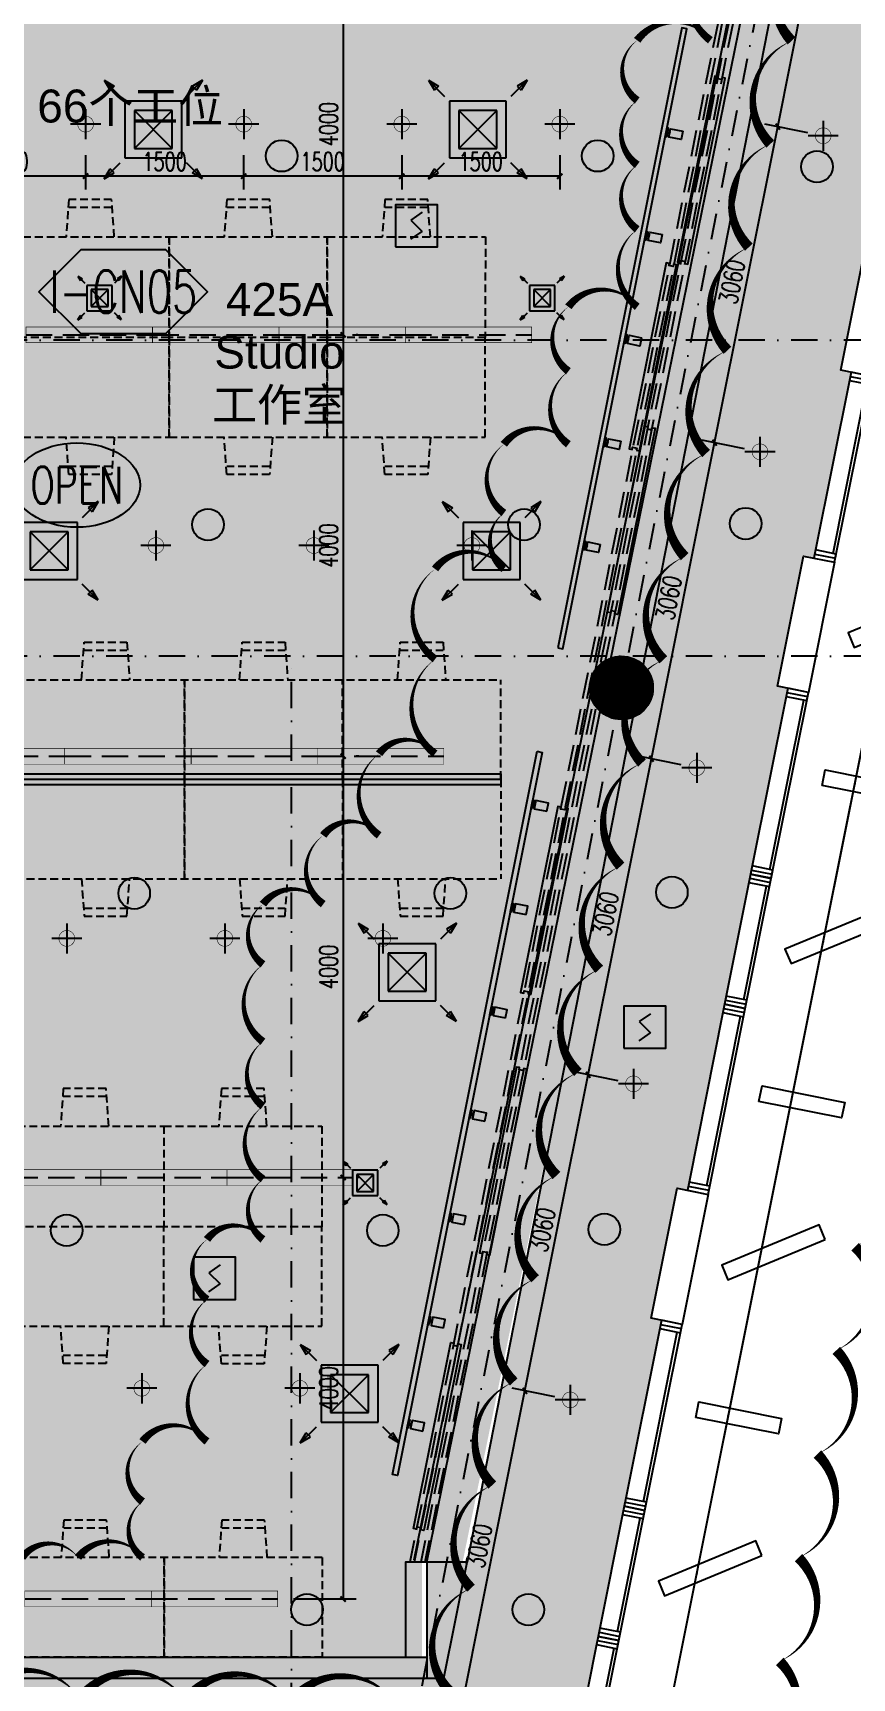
# Model space of a CAD drawing. Extents: x -354516 to 794396, y -401250 to -150594.
# Drawn here: x 20047 to 27822, y -364150 to -348533 of the extents above; entities that cross this region are included whole.
import ezdxf
from ezdxf.enums import TextEntityAlignment as Align

# ---------------------------------------------------------------- set-up
doc = ezdxf.new("R2010")
doc.units = 0
doc.header["$LTSCALE"] = 1000
doc.header["$MEASUREMENT"] = 0
for name, pattern in [('$0$HIDDEN', [0.375, 0.25, -0.125, 0, 0]), ('510I-01-Studio-plan-01$0$DASH', [0.35, 0.25, -0.1]), ('510I-02-CentralForum-00$0$CENTER', [2, 1.25, -0.25, 0.25, -0.25]), ('DASH', [0.35, 0.25, -0.1]), ('DASHDOT2', [0.5, 0.25, -0.125, 0, -0.125]), ('DOTE', [2.42, 2, -0.2, 0.02, -0.2])]:
    doc.linetypes.add(name, pattern=pattern)
for name, color, linetype in [('0-吊顶边界', 36, 'Continuous'), ('0-房间名称', 2, 'Continuous'), ('0-灯具', 20, 'Continuous'), ('0-灯具1', 40, 'Continuous'), ('0-灯具修改0109', 140, 'Continuous'), ('A-轴线1', 1, 'DOTE'), ('an-furniture', 176, 'Continuous'), ('an-wall', 4, 'Continuous'), ('an-wndw', 2, 'Continuous'), ('an-wndw-mull-h', 2, 'Continuous'), ('BPM', 4, 'Continuous'), ('COLUMN', 2, 'Continuous'), ('LINE', 11, 'Continuous'), ('M-DUCT-S-DIFF', 6, 'DASH'), ('P-完成面', 4, 'Continuous'), ('PUB_DIM', 3, 'Continuous'), ('PUB_HATCH', 8, 'Continuous'), ('S-PLT', 30, 'Continuous'), ('SEE', 5, 'Continuous'), ('SN', 3, 'Continuous'), ('WALL', 2, 'Continuous'), ('WALL-MOVE', 6, 'Continuous'), ('WINDOW', 4, 'Continuous'), ('Z-110', 110, 'Continuous'), ('Z-材料', 3, 'Continuous'), ('墙体', 7, 'Continuous'), ('家具1', 61, 'Continuous'), ('门图', 134, 'Continuous')]:
    doc.layers.add(name, color=color, linetype=linetype)
doc.layers.add('0-地面材质_material hatch', color=251, linetype='Continuous', transparency=0.3)
doc.layers.add('修改', color=1, linetype='Continuous', plot=False)
doc.styles.add('510p-04$0$Arial_2', font='arial.ttf', dxfattribs={"height": 6.392964})
doc.styles.add('510p-05$0$Arial_2', font='arial.ttf', dxfattribs={"height": 6.392964})
doc.styles.add('DIM_FONT', font='SIMPLEX', dxfattribs={"width": 0.7, "bigfont": 'GBCBIG'})
doc.styles.add('HZ', font='tjromans.shx', dxfattribs={"width": 0.7, "bigfont": 'tjhztxt.shx'})
doc.dimstyles.new('_TCH_ARCH&&50', dxfattribs={"dimscale": 0.5, "dimtxt": 350, "dimasz": 100, "dimexe": 250, "dimexo": 300, "dimgap": 100, "dimtad": 1, "dimdec": 0, "dimzin": 0, "dimdsep": 46, "dimtxsty": 'DIM_FONT', "dimblk": 'ARCHTICK', "dimcen": 0.09, "dimclrd": 3, "dimclre": 3, "dimclrt": 7, "dimazin": 2, "dimtfac": 1, "dimtdec": 0, "dimtix": 1, "dimtmove": 2, "dimatfit": 3, "dimfxl": 0, "dimtolj": 1, "dimtzin": 0, "dimarcsym": 0})

# ---------------------------------------------------------------- blocks, each defined once
blk = doc.blocks.new('A$C4BD07983')
at = {"layer": 'an-wndw-mull-h'}
blk.add_line((0, 0), (0, 200), dxfattribs=at)
blk.add_lwpolyline([(40, 200), (-40, 200), (-40, 0), (40, 0)], close=True, dxfattribs=at)
blk = doc.blocks.new('UBB side window')
at = {"layer": 'SEE'}
blk.add_lwpolyline([(498339312, 3089844226), (498338991, 3089842617)], dxfattribs=at)
at = {"layer": 'WINDOW'}
for points in [[(498339158, 3089842584), (498339479, 3089844192)], [(498339171, 3089842500), (498339524, 3089844265)]]:
    blk.add_lwpolyline(points, dxfattribs=at)
at = {"rotation": 258.6900676666284}
for p in [(498339320, 3089844265), (498338983, 3089842578)]:
    blk.add_blockref('A$C4BD07983', p, dxfattribs=at)
blk = doc.blocks.new('UBB Side Wall Model')
at = {"layer": 'an-wall'}
for points in [[(498339594, 3089843082), (498339623, 3089843230), (498340408, 3089843073), (498340378, 3089842926), (498339594, 3089843082)], [(498340222, 3089841771), (498340165, 3089841910), (498339241, 3089841529), (498339298, 3089841390), (498340222, 3089841771)], [(498338994, 3089840082), (498339023, 3089840230), (498339808, 3089840073), (498339778, 3089839926), (498338994, 3089840082)], [(498339622, 3089838771), (498339565, 3089838910), (498338641, 3089838529), (498338698, 3089838390), (498339622, 3089838771)]]:
    blk.add_lwpolyline(points, dxfattribs=at)
for points in [[(498339111, 3089842200), (498338864, 3089840965), (498338570, 3089841024), (498338817, 3089842259)], [(498338511, 3089839200), (498338264, 3089837965), (498337970, 3089838024), (498338217, 3089839259)]]:
    blk.add_lwpolyline(points, close=True, dxfattribs=at)
blk.add_point((498339903, 3089843097), dxfattribs=at)
at = {"layer": 'an-wndw'}
for p in [(498339603, 3089841597), (498339303, 3089840097), (498339003, 3089838597)]:
    blk.add_point(p, dxfattribs=at)
for p in [(-60, -300), (-660, -3300)]:
    blk.add_blockref('UBB side window', p, dxfattribs=at)
blk = doc.blocks.new('ubb glaz 2')
at = {"layer": 'an-wall'}
for points in [[(498274741, 3089861082), (498274712, 3089861230), (498273927, 3089861073), (498273957, 3089860926), (498274741, 3089861082)], [(498274113, 3089859771), (498274170, 3089859910), (498275094, 3089859529), (498275037, 3089859390), (498274113, 3089859771)], [(498275341, 3089858082), (498275312, 3089858230), (498274527, 3089858073), (498274557, 3089857926), (498275341, 3089858082)], [(498274713, 3089856771), (498274770, 3089856910), (498275694, 3089856529), (498275637, 3089856390), (498274713, 3089856771)]]:
    blk.add_lwpolyline(points, dxfattribs=at)
blk.add_lwpolyline([(498275824, 3089857200), (498276071, 3089855965), (498276365, 3089856024), (498276118, 3089857259)], close=True, dxfattribs=at)
blk.add_point((498274432, 3089861097), dxfattribs=at)
at = {"layer": 'an-wndw'}
for points in [[(498275420, 3089860239), (498275667, 3089859004)], [(498275471, 3089858965), (498275224, 3089860200)], [(498275484, 3089859049), (498275269, 3089860127)]]:
    blk.add_lwpolyline(points, dxfattribs=at)
for p in [(498274732, 3089859597), (498275032, 3089858097), (498275332, 3089856597)]:
    blk.add_point(p, dxfattribs=at)
at = {"layer": 'an-wndw', "xscale": -1}
for p in [(996614395, 17700), (996614995, 14700)]:
    blk.add_blockref('UBB side window', p, dxfattribs=at)
at = {"layer": 'an-wndw-mull-h', "xscale": -1, "rotation": 101.3099323333716}
for p in [(498275428, 3089860200), (498275659, 3089859043)]:
    blk.add_blockref('A$C4BD07983', p, dxfattribs=at)
blk = doc.blocks.new('A$C168904E7')
at = {"layer": 'an-furniture', "linetype": '510I-01-Studio-plan-01$0$DASH'}
for p, q in [((-396, 0), (4244, -23200)), ((-355, 0), (4285, -23200)), ((-294, 0), (4346, -23200)), ((-253, 0), (4387, -23200))]:
    blk.add_line(p, q, dxfattribs=at)
at = {"layer": 'WALL-MOVE'}
for points in [[(1778, -10872), (1749, -10878), (1396, -9113), (1425, -9107), (1429, -9126), (1469, -9118), (1465, -9099), (1494, -9093), (1847, -10858), (1818, -10864), (1814, -10844), (1775, -10852), (1778, -10872)], [(2239, -12644), (2209, -12650), (1856, -10885), (1886, -10879), (1890, -10899), (1929, -10891), (1925, -10871), (1954, -10865), (2307, -12630), (2278, -12636), (2274, -12616), (2235, -12624), (2239, -12644)], [(2090, -12431), (2061, -12436), (2414, -14202), (2443, -14196), (2439, -14176), (2479, -14168), (2482, -14188), (2512, -14182), (2159, -12417), (2129, -12423), (2133, -12442), (2094, -12450), (2090, -12431)], [(3267, -17804), (3238, -17810), (2885, -16045), (2914, -16039), (2918, -16059), (2957, -16051), (2953, -16031), (2983, -16026), (3336, -17791), (3306, -17797), (3302, -17777), (3263, -17785), (3267, -17804)], [(3660, -20278), (3630, -20284), (3277, -18519), (3307, -18513), (3311, -18532), (3350, -18525), (3346, -18505), (3375, -18499), (3728, -20264), (3699, -20270), (3695, -20250), (3656, -20258), (3660, -20278)], [(3932, -21128), (3902, -21134), (4255, -22899), (4285, -22893), (4281, -22874), (4320, -22866), (4324, -22885), (4353, -22880), (4000, -21115), (3971, -21120), (3975, -21140), (3936, -21148), (3932, -21128)]]:
    blk.add_lwpolyline(points, dxfattribs=at)
blk = doc.blocks.new('510I-01-Studio-plan-01$0$dsyyuy')
for points in [[(-80, 152), (0, 152), (0, 140), (-80, 140)], [(-80, 0), (0, 0), (0, 120), (-80, 120)], [(-46, 120), (-34, 120), (-34, 140), (-46, 140)]]:
    blk.add_lwpolyline(points, close=True)
blk = doc.blocks.new('dfgsddrrrrrrr')
at = {"layer": '0-灯具'}
blk.add_lwpolyline([(-689, -1933), (-640, -1942), (733, 4922), (684, 4931)], close=True, dxfattribs=at)
at = {"layer": '0-灯具', "xscale": -1, "rotation": 78.6900102377385}
for p in [(776, 4362), (580, 3382), (384, 2401), (188, 1421), (-8, 440), (-204, -541), (-401, -1521)]:
    blk.add_blockref('510I-01-Studio-plan-01$0$dsyyuy', p, dxfattribs=at)
blk = doc.blocks.new('dfghdgeeeeeee')
at = {"layer": '0-灯具'}
blk.add_lwpolyline([(-120, -344), (-71, -354), (1106, 5529), (1057, 5539)], close=True, dxfattribs=at)
at = {"layer": '0-灯具', "xscale": -1, "rotation": 78.6900102377385}
for p in [(1051, 4480), (855, 3499), (659, 2519), (463, 1538), (267, 558)]:
    blk.add_blockref('510I-01-Studio-plan-01$0$dsyyuy', p, dxfattribs=at)
blk = doc.blocks.new('TJ-FK1')
at = {"color": 95}
for p, q in [((-1.299, 1.299), (-1.034, 1.14)), ((-1.299, 1.299), (-0.875, 0.875)), ((-1.299, 1.299), (-1.14, 1.034)), ((-1.14, 1.034), (-1.034, 1.14)), ((1.299, 1.299), (0.875, 0.875)), ((1.299, 1.299), (1.034, 1.14)), ((1.14, 1.034), (1.034, 1.14)), ((1.299, 1.299), (1.14, 1.034)), ((-1.299, -1.299), (-0.875, -0.875)), ((-1.299, -1.299), (-1.14, -1.034)), ((-1.299, -1.299), (-1.034, -1.14)), ((-1.14, -1.034), (-1.034, -1.14)), ((1.299, -1.299), (0.875, -0.875)), ((1.14, -1.034), (1.034, -1.14)), ((1.299, -1.299), (1.034, -1.14)), ((1.299, -1.299), (1.14, -1.034))]:
    blk.add_line(p, q, dxfattribs=at)
for p, q in [((-0.75, 0.75), (0.75, 0.75)), ((-0.75, -0.75), (-0.75, 0.75)), ((-0.5, -0.5), (-0.5, 0.5)), ((-0.5, 0.5), (0.5, 0.5)), ((0.5, 0.5), (0.5, -0.5)), ((0.75, 0.75), (0.75, -0.75)), ((0.75, -0.75), (-0.75, -0.75)), ((0.5, -0.5), (-0.5, -0.5))]:
    blk.add_line(p, q)
at = {"color": 251}
for p, q in [((-0.5, -0.5), (0.5, 0.5)), ((0.5, -0.5), (-0.5, 0.5))]:
    blk.add_line(p, q, dxfattribs=at)
blk.add_point((0, 0))
blk = doc.blocks.new('$TwtSys$00000128')
h = blk.add_hatch(color=8)
h.dxf.hatch_style = 1
edge = h.paths.add_edge_path()
edge.add_arc((0, 0), 1, 0, 360)
blk.add_circle((0, 0, 0), 1)
blk = doc.blocks.new('510p-04$0$material tag')
blk = doc.blocks.new('sdhdfhfdhfhfgffff')
at = {"layer": '0-灯具1'}
for points in [[(-143, 0), (143, 0)], [(0, 143), (0, -143)]]:
    blk.add_lwpolyline(points, dxfattribs=at)
at = {"layer": '0-灯具1', "const_width": 5}
for points in [[(0, 75, 1), (0, -75, 7.992133)], [(0, 75, -1), (0, -75, -7.992133)]]:
    blk.add_lwpolyline(points, format="xyb", dxfattribs=at)
blk = doc.blocks.new('YG')
at = {"layer": 'BPM', "color": 6, "ltscale": 2}
for p, q in [((53, 328), (-53, 253)), ((-53, 253), (53, 147)), ((-53, 72), (53, 147))]:
    blk.add_line(p, q, dxfattribs=at)
at = {"layer": 'BPM'}
blk.add_lwpolyline([(-200, 0), (200, 0), (200, 400), (-200, 400)], close=True, dxfattribs=at)
blk = doc.blocks.new('_YZH')
at = {"color": 255}
blk.add_circle((0, 0), 0.5, dxfattribs=at)
at = {"layer": 'PUB_HATCH', "color": 250, "const_width": 0.5}
blk.add_lwpolyline([(-0.25, 0, 1), (0.25, 0, 1)], format="xyb", close=True, dxfattribs=at)
blk = doc.blocks.new('GRID')
at = {"layer": '墙体', "color": 250, "linetype": 'DASHDOT2', "lineweight": -3}
for p, q in [((77197.5, 78432), (60479.2, -5159.7)), ((107436.4, 33586.5), (-19063.6, 33586.5)), ((107436.4, 30586.5), (-19063.6, 30586.5)), ((64436.4, -11413.5), (64436.4, 30586.5))]:
    blk.add_line(p, q, dxfattribs=at)
blk = doc.blocks.new('TL-01')
at = {"layer": 'Z-材料'}
blk.add_lwpolyline([(-8, 0), (-4, 4), (4, 4), (8, 0), (4, -4), (-4, -4)], close=True, dxfattribs=at)
at = {"layer": 'Z-材料', "color": 6, "style": 'HZ', "width": 0.7}
blk.add_attdef('A', text='', height=4.5, dxfattribs=at).set_placement((0, 0), align=Align.MIDDLE_CENTER)
blk = doc.blocks.new('TL-02')
at = {"layer": 'SN'}
blk.add_ellipse((0, 0), major_axis=(-6, 0), ratio=0.666667, dxfattribs=at)
at = {"layer": 'SN', "color": 6, "style": 'HZ', "width": 0.7}
blk.add_attdef('A', text='', height=4.5, dxfattribs=at).set_placement((0, 0), align=Align.MIDDLE_CENTER)
blk = doc.blocks.new('_ArchTick')
at = {"color": 0, "linetype": 'ByBlock', "const_width": 0.4}
blk.add_lwpolyline([(-0.5, -0.5), (0.5, 0.5)], dxfattribs=at)
blk = doc.blocks.new('*D425')
at = {"layer": 'Defpoints', "color": 0}
for p in [(24717, -361423), (25147, -361509), (24547, -364509)]:
    blk.add_point(p, dxfattribs=at)
at = {"layer": 'PUB_DIM', "color": 3, "lineweight": -2}
for p, q in [((24117, -364423), (24717, -361423)), ((25000, -361480), (24595, -361399)), ((24400, -364480), (23995, -364399))]:
    blk.add_line(p, q, dxfattribs=at)
at = {"layer": 'PUB_DIM', "color": 3, "lineweight": -2, "xscale": 50, "yscale": 50, "zscale": 50}
for p, rotation in [((24717, -361423), 78.69023984409351), ((24117, -364423), 258.6902398440935)]:
    blk.add_blockref('_ArchTick', p, dxfattribs=dict(at, rotation=rotation))
at = {"layer": 'PUB_DIM', "color": 7, "insert": (24282, -362896), "char_height": 175, "attachment_point": 5, "rotation": 78.6902, "style": 'DIM_FONT'}
blk.add_mtext('\\A1;3060', dxfattribs=at)
blk = doc.blocks.new('*D429')
at = {"layer": 'Defpoints', "color": 0}
for p in [(25317, -358423), (25747, -358509), (25147, -361509)]:
    blk.add_point(p, dxfattribs=at)
at = {"layer": 'PUB_DIM', "color": 3, "lineweight": -2}
for p, q in [((25600, -358480), (25195, -358399)), ((24717, -361423), (25317, -358423)), ((25000, -361480), (24595, -361399))]:
    blk.add_line(p, q, dxfattribs=at)
at = {"layer": 'PUB_DIM', "color": 3, "lineweight": -2, "xscale": 50, "yscale": 50, "zscale": 50}
for p, rotation in [((25317, -358423), 78.69023984409351), ((24717, -361423), 258.6902398440935)]:
    blk.add_blockref('_ArchTick', p, dxfattribs=dict(at, rotation=rotation))
at = {"layer": 'PUB_DIM', "color": 7, "insert": (24882, -359896), "char_height": 175, "attachment_point": 5, "rotation": 78.6902, "style": 'DIM_FONT'}
blk.add_mtext('\\A1;3060', dxfattribs=at)
blk = doc.blocks.new('*D430')
at = {"layer": 'Defpoints', "color": 0}
for p in [(25917, -355423), (26347, -355509), (25747, -358509)]:
    blk.add_point(p, dxfattribs=at)
at = {"layer": 'PUB_DIM', "color": 3, "lineweight": -2}
for p, q in [((25317, -358423), (25917, -355423)), ((26200, -355480), (25795, -355399)), ((25600, -358480), (25195, -358399))]:
    blk.add_line(p, q, dxfattribs=at)
at = {"layer": 'PUB_DIM', "color": 3, "lineweight": -2, "xscale": 50, "yscale": 50, "zscale": 50}
for p, rotation in [((25917, -355423), 78.69023984409351), ((25317, -358423), 258.6902398440935)]:
    blk.add_blockref('_ArchTick', p, dxfattribs=dict(at, rotation=rotation))
at = {"layer": 'PUB_DIM', "color": 7, "insert": (25482, -356896), "char_height": 175, "attachment_point": 5, "rotation": 78.6902, "style": 'DIM_FONT'}
blk.add_mtext('\\A1;3060', dxfattribs=at)
blk = doc.blocks.new('*D418')
at = {"layer": 'Defpoints', "color": 0}
for p in [(26517, -352423), (26947, -352509), (26347, -355509)]:
    blk.add_point(p, dxfattribs=at)
at = {"layer": 'PUB_DIM', "color": 3, "lineweight": -2}
for p, q in [((25917, -355423), (26517, -352423)), ((26800, -352480), (26395, -352399)), ((26200, -355480), (25795, -355399))]:
    blk.add_line(p, q, dxfattribs=at)
at = {"layer": 'PUB_DIM', "color": 3, "lineweight": -2, "xscale": 50, "yscale": 50, "zscale": 50}
for p, rotation in [((26517, -352423), 78.69023984409351), ((25917, -355423), 258.6902398440935)]:
    blk.add_blockref('_ArchTick', p, dxfattribs=dict(at, rotation=rotation))
at = {"layer": 'PUB_DIM', "color": 7, "insert": (26082, -353896), "char_height": 175, "attachment_point": 5, "rotation": 78.6902, "style": 'DIM_FONT'}
blk.add_mtext('\\A1;3060', dxfattribs=at)
blk = doc.blocks.new('*D419')
at = {"layer": 'Defpoints', "color": 0}
for p in [(27117, -349423), (27547, -349509), (26947, -352509)]:
    blk.add_point(p, dxfattribs=at)
at = {"layer": 'PUB_DIM', "color": 3, "lineweight": -2}
for p, q in [((26517, -352423), (27117, -349423)), ((27400, -349480), (26995, -349399)), ((26800, -352480), (26395, -352399))]:
    blk.add_line(p, q, dxfattribs=at)
at = {"layer": 'PUB_DIM', "color": 3, "lineweight": -2, "xscale": 50, "yscale": 50, "zscale": 50}
for p, rotation in [((27117, -349423), 78.69023984409351), ((26517, -352423), 258.6902398440935)]:
    blk.add_blockref('_ArchTick', p, dxfattribs=dict(at, rotation=rotation))
at = {"layer": 'PUB_DIM', "color": 7, "insert": (26682, -350896), "char_height": 175, "attachment_point": 5, "rotation": 78.6902, "style": 'DIM_FONT'}
blk.add_mtext('\\A1;3060', dxfattribs=at)
blk = doc.blocks.new('*D420')
at = {"layer": 'Defpoints', "color": 0}
for p in [(27717, -346423), (28147, -346509), (27547, -349509)]:
    blk.add_point(p, dxfattribs=at)
at = {"layer": 'PUB_DIM', "color": 3, "lineweight": -2}
for p, q in [((27117, -349423), (27717, -346423)), ((28000, -346479), (27595, -346398)), ((27400, -349480), (26995, -349399))]:
    blk.add_line(p, q, dxfattribs=at)
at = {"layer": 'PUB_DIM', "color": 3, "lineweight": -2, "xscale": 50, "yscale": 50, "zscale": 50}
for p, rotation in [((27717, -346423), 78.69023984409351), ((27117, -349423), 258.6902398440935)]:
    blk.add_blockref('_ArchTick', p, dxfattribs=dict(at, rotation=rotation))
at = {"layer": 'PUB_DIM', "color": 7, "insert": (27282, -347896), "char_height": 175, "attachment_point": 5, "rotation": 78.6902, "style": 'DIM_FONT'}
blk.add_mtext('\\A1;3060', dxfattribs=at)
blk = doc.blocks.new('A$C21183209')
at = {"layer": '0-灯具1', "color": 3, "linetype": 'DASH'}
blk.add_line((0, 75), (1200, 75), dxfattribs=at)
at = {"layer": '0-灯具1', "const_width": 5}
blk.add_lwpolyline([(0, 0), (1200, 0), (1200, 150), (0, 150)], close=True, dxfattribs=at)
blk = doc.blocks.new('*D438')
at = {"layer": 'Defpoints', "color": 0}
for p in [(22991, -347399), (22981, -351399), (22991, -351399)]:
    blk.add_point(p, dxfattribs=at)
at = {"layer": 'PUB_DIM', "color": 3, "lineweight": -2}
for p, q in [((22841, -347399), (22866, -347399)), ((22991, -347399), (22991, -351399)), ((23131, -351399), (23116, -351399))]:
    blk.add_line(p, q, dxfattribs=at)
at = {"layer": 'PUB_DIM', "color": 3, "lineweight": -2, "xscale": 50, "yscale": 50, "zscale": 50}
for p, rotation in [((22991, -347399), 90), ((22991, -351399), 270)]:
    blk.add_blockref('_ArchTick', p, dxfattribs=dict(at, rotation=rotation))
at = {"layer": 'PUB_DIM', "color": 7, "insert": (22853, -349399), "char_height": 175, "attachment_point": 5, "rotation": 90, "style": 'DIM_FONT'}
blk.add_mtext('\\A1;4000', dxfattribs=at)
blk = doc.blocks.new('*D439')
at = {"layer": 'Defpoints', "color": 0}
for p in [(22981, -351399), (22991, -355399), (22991, -355399)]:
    blk.add_point(p, dxfattribs=at)
at = {"layer": 'PUB_DIM', "color": 3, "lineweight": -2}
for p, q in [((22991, -351399), (22991, -355399)), ((23131, -351399), (23116, -351399)), ((23141, -355399), (23116, -355399))]:
    blk.add_line(p, q, dxfattribs=at)
at = {"layer": 'PUB_DIM', "color": 3, "lineweight": -2, "xscale": 50, "yscale": 50, "zscale": 50}
for p, rotation in [((22991, -351399), 90), ((22991, -355399), 270)]:
    blk.add_blockref('_ArchTick', p, dxfattribs=dict(at, rotation=rotation))
at = {"layer": 'PUB_DIM', "color": 7, "insert": (22853, -353399), "char_height": 175, "attachment_point": 5, "rotation": 90, "style": 'DIM_FONT'}
blk.add_mtext('\\A1;4000', dxfattribs=at)
blk = doc.blocks.new('*D440')
at = {"layer": 'Defpoints', "color": 0}
for p in [(22991, -355399), (22991, -359399), (22991, -359399)]:
    blk.add_point(p, dxfattribs=at)
at = {"layer": 'PUB_DIM', "color": 3, "lineweight": -2}
for p, q in [((22991, -355399), (22991, -359399)), ((23141, -355399), (23116, -355399)), ((23141, -359399), (23116, -359399))]:
    blk.add_line(p, q, dxfattribs=at)
at = {"layer": 'PUB_DIM', "color": 3, "lineweight": -2, "xscale": 50, "yscale": 50, "zscale": 50}
for p, rotation in [((22991, -355399), 90), ((22991, -359399), 270)]:
    blk.add_blockref('_ArchTick', p, dxfattribs=dict(at, rotation=rotation))
at = {"layer": 'PUB_DIM', "color": 7, "insert": (22853, -357399), "char_height": 175, "attachment_point": 5, "rotation": 90, "style": 'DIM_FONT'}
blk.add_mtext('\\A1;4000', dxfattribs=at)
blk = doc.blocks.new('*D441')
at = {"layer": 'Defpoints', "color": 0}
for p in [(22991, -359399), (22371, -363399), (22991, -363399)]:
    blk.add_point(p, dxfattribs=at)
at = {"layer": 'PUB_DIM', "color": 3, "lineweight": -2}
for p, q in [((22991, -359399), (22991, -363399)), ((23141, -359399), (23116, -359399)), ((22521, -363399), (23116, -363399))]:
    blk.add_line(p, q, dxfattribs=at)
at = {"layer": 'PUB_DIM', "color": 3, "lineweight": -2, "xscale": 50, "yscale": 50, "zscale": 50}
for p, rotation in [((22991, -359399), 90), ((22991, -363399), 270)]:
    blk.add_blockref('_ArchTick', p, dxfattribs=dict(at, rotation=rotation))
at = {"layer": 'PUB_DIM', "color": 7, "insert": (22853, -361399), "char_height": 175, "attachment_point": 5, "rotation": 90, "style": 'DIM_FONT'}
blk.add_mtext('\\A1;4000', dxfattribs=at)
blk = doc.blocks.new('*D436')
at = {"layer": 'Defpoints', "color": 0}
for p in [(23547, -349542), (25047, -349542), (23547, -349893)]:
    blk.add_point(p, dxfattribs=at)
at = {"layer": 'PUB_DIM', "color": 3, "lineweight": -2}
for p, q in [((23547, -349692), (23547, -350018)), ((25047, -349692), (25047, -350018)), ((25047, -349893), (23547, -349893))]:
    blk.add_line(p, q, dxfattribs=at)
at = {"layer": 'PUB_DIM', "color": 3, "lineweight": -2, "xscale": 50, "yscale": 50, "zscale": 50, "rotation": 180}
blk.add_blockref('_ArchTick', (23547, -349893), dxfattribs=at)
at = {"layer": 'PUB_DIM', "color": 3, "lineweight": -2, "xscale": 50, "yscale": 50, "zscale": 50}
blk.add_blockref('_ArchTick', (25047, -349893), dxfattribs=at)
at = {"layer": 'PUB_DIM', "color": 7, "insert": (24297, -349755), "char_height": 175, "attachment_point": 5, "style": 'DIM_FONT'}
blk.add_mtext('\\A1;1500', dxfattribs=at)
blk = doc.blocks.new('*D437')
at = {"layer": 'Defpoints', "color": 0}
for p in [(22047, -349542), (23547, -349542), (22047, -349893)]:
    blk.add_point(p, dxfattribs=at)
at = {"layer": 'PUB_DIM', "color": 3, "lineweight": -2}
for p, q in [((22047, -349692), (22047, -350018)), ((23547, -349692), (23547, -350018)), ((23547, -349893), (22047, -349893))]:
    blk.add_line(p, q, dxfattribs=at)
at = {"layer": 'PUB_DIM', "color": 3, "lineweight": -2, "xscale": 50, "yscale": 50, "zscale": 50, "rotation": 180}
blk.add_blockref('_ArchTick', (22047, -349893), dxfattribs=at)
at = {"layer": 'PUB_DIM', "color": 3, "lineweight": -2, "xscale": 50, "yscale": 50, "zscale": 50}
blk.add_blockref('_ArchTick', (23547, -349893), dxfattribs=at)
at = {"layer": 'PUB_DIM', "color": 7, "insert": (22797, -349755), "char_height": 175, "attachment_point": 5, "style": 'DIM_FONT'}
blk.add_mtext('\\A1;1500', dxfattribs=at)
blk = doc.blocks.new('*D433')
at = {"layer": 'Defpoints', "color": 0}
for p in [(20547, -349542), (22047, -349542), (20547, -349893)]:
    blk.add_point(p, dxfattribs=at)
at = {"layer": 'PUB_DIM', "color": 3, "lineweight": -2}
for p, q in [((20547, -349692), (20547, -350018)), ((22047, -349692), (22047, -350018)), ((22047, -349893), (20547, -349893))]:
    blk.add_line(p, q, dxfattribs=at)
at = {"layer": 'PUB_DIM', "color": 3, "lineweight": -2, "xscale": 50, "yscale": 50, "zscale": 50, "rotation": 180}
blk.add_blockref('_ArchTick', (20547, -349893), dxfattribs=at)
at = {"layer": 'PUB_DIM', "color": 3, "lineweight": -2, "xscale": 50, "yscale": 50, "zscale": 50}
blk.add_blockref('_ArchTick', (22047, -349893), dxfattribs=at)
at = {"layer": 'PUB_DIM', "color": 7, "insert": (21297, -349755), "char_height": 175, "attachment_point": 5, "style": 'DIM_FONT'}
blk.add_mtext('\\A1;1500', dxfattribs=at)
blk = doc.blocks.new('*D434')
at = {"layer": 'Defpoints', "color": 0}
for p in [(19047, -349542), (20547, -349542), (19047, -349893)]:
    blk.add_point(p, dxfattribs=at)
at = {"layer": 'PUB_DIM', "color": 3, "lineweight": -2}
for p, q in [((19047, -349692), (19047, -350018)), ((20547, -349692), (20547, -350018)), ((20547, -349893), (19047, -349893))]:
    blk.add_line(p, q, dxfattribs=at)
at = {"layer": 'PUB_DIM', "color": 3, "lineweight": -2, "xscale": 50, "yscale": 50, "zscale": 50, "rotation": 180}
blk.add_blockref('_ArchTick', (19047, -349893), dxfattribs=at)
at = {"layer": 'PUB_DIM', "color": 3, "lineweight": -2, "xscale": 50, "yscale": 50, "zscale": 50}
blk.add_blockref('_ArchTick', (20547, -349893), dxfattribs=at)
at = {"layer": 'PUB_DIM', "color": 7, "insert": (19797, -349755), "char_height": 175, "attachment_point": 5, "style": 'DIM_FONT'}
blk.add_mtext('\\A1;1500', dxfattribs=at)
blk = doc.blocks.new('510p-05$0$material tag')

msp = doc.modelspace()

# ---------------------------------------------------------------- hatches: boundary and pattern name
at = {"layer": '0-地面材质_material hatch'}
h = msp.add_hatch(dxfattribs=at)
h.set_pattern_fill('ANSI35', color=256, scale=1200)
h.set_pattern_definition([(45, (-498310856.17, -3090192758), (-212.132034356, 212.132034356), []), (45, (-498310644.03, -3090192758), (-212.132034356, 212.132034356), [375, -75, 0, -75])])
h.paths.add_polyline_path([(32050.9, -330086.9), (30674.2, -330086.9), (30547, -330685.3), (30547, -330685.3), (30350.9, -331665.9), (30350.9, -331665.9), (29914.1, -333850), (27400, -333850), (27400, -337550.7), (27300, -337550.7), (27300, -338550.7), (27400, -338550.7), (27400, -338750), (28934.1, -338750), (23948, -364150), (19900, -364150), (19900, -364850.7), (19700, -364850.7), (19700, -365850.7), (19900, -365850.7), (19900, -366050), (20800, -366050), (20800, -366050), (21800, -366050), (21800, -366050), (23474.1, -366050), (22874.1, -369050), (20900, -369050), (20900, -372650), (23531, -372649), (23760.9, -371499.4), (23859, -371519), (24212, -369754), (24113.9, -369734.4), (24360.9, -368499.4), (24459, -368519), (24812, -366754), (24713.9, -366734.4), (24960.9, -365499.4), (25059, -365519), (26012, -360754), (25913.9, -360734.4), (26160.9, -359499.4), (26259, -359519), (27212, -354754), (27113.9, -354734.4), (27360.9, -353499.4), (27459, -353519), (27812, -351754), (27713.9, -351734.4), (27960.9, -350499.4), (28059, -350519), (28412, -348754), (28313.9, -348734.4), (28560.9, -347499.4), (28659, -347519), (29612, -342754), (29513.9, -342734.4), (29760.9, -341499.4), (29859, -341519), (30212, -339754), (30113.9, -339734.4), (30360.9, -338499.4), (30459, -338519), (30812, -336754), (30713.9, -336734.4), (30960.9, -335499.4), (31059, -335519), (31412, -333754), (31313.9, -333734.4), (31560.9, -332499.4), (31659, -332519), (32012, -330754), (31913.9, -330734.4)])
h = msp.add_hatch(dxfattribs=at)
h.set_pattern_fill('AR-CONC', color=256, scale=75)
h.set_pattern_definition([(50, (-498310856.17, -3090192758), (537.94513695, -47.06410124), [56.25, -618.75]), (355, (-498310856.17, -3090192758), (-104.06350021, 564.144100275), [45, -495]), (100.45144446, (-498310811.34, -3090192761.9), (433.881635045, 517.07999323), [47.805144, -525.856584]), (46.1842, (-498310856.17, -3090192608), (800.430998, -124.1394606), [84.375, -928.125]), (96.63563549, (-498310789.5, -3090192618.35), (700.99645926, 730.58895058), [71.7077565, -788.78532]), (351.18416399, (-498310856.2, -3090192608), (700.9964588, 730.5889502), [67.5, -742.50000075]), (21, (-498310781.17, -3090192645.5), (447.68028909, -301.964168), [56.25, -618.75]), (326, (-498310781.17, -3090192645.5), (182.48649894, 543.86253379), [45, -495]), (71.45144474, (-498310743.86, -3090192670.66), (630.16678255, 241.898364605), [47.8051425, -525.856584]), (37.5, (-498310856.17, -3090192758), (9.119891488, 249.670390373), [0, -489, 0, -502.5, 0, -496.875]), (7.5, (-498310856.17, -3090192758), (197.302153082, 295.808783912), [0, -286.5, 0, -477.75, 0, -189.375]), (327.5, (-498311023.42, -3090192758), (400.366827129, -16.916153801), [0, -187.5, 0, -585, 0, -776.25]), (317.5, (-498311098.4, -3090192758), (437.389627007, 75.07873675), [0, -243.75, 0, -388.5, 0, -551.25])])
h.paths.add_polyline_path([(12472.3, -363950), (12503.6, -363793.1), (12111.4, -363714.6), (13049, -359026.7), (13441.2, -359105.2), (13480.4, -358909), (13283, -358869.4), (13573.3, -357397.8), (13770.7, -357437.3), (13813.8, -357242.1), (13421.3, -357164), (14725.3, -350643), (15117.4, -350721.4), (15156.6, -350525.3), (14959.6, -350485.8), (15253.8, -349014.9), (15450.8, -349054.3), (15490, -348858.4), (15097.9, -348779.9), (15738.2, -345580), (16130.5, -345658.5), (16169.8, -345462.4), (15972.6, -345423), (16268.1, -343952.3), (16463.9, -343991.4), (16503.1, -343795.4), (16112.3, -343717.2), (17048.6, -339028.4), (17440.9, -339106.9), (17472.2, -338950), (28663, -338949.5), (28664.4, -339850.1), (28867, -339850.1), (24125.1, -363049.9), (23741.1, -363049.9), (23741.1, -363949.5)])
at = {"layer": 'WALL'}
h = msp.add_hatch(color=250, dxfattribs=at)
h.dxf.hatch_style = 1
h.paths.add_polyline_path([(23784.1, -363950), (12064.3, -363950), (13049, -359026.7), (13245.1, -359065.9), (13441.2, -359105.2), (13480.4, -358909), (13480.3, -358909), (13284.2, -358869.8), (13284.3, -358869.8), (12892.1, -358791.3), (11820.4, -364150), (23784.1, -364150)])
h = msp.add_hatch(color=250, dxfattribs=at)
h.dxf.hatch_style = 1
h.paths.add_polyline_path([(24168, -363049.9), (23784.1, -363049.9), (23784.1, -364150), (23948, -364150)])

# ---------------------------------------------------------------- linework, layer by layer
at = {"layer": '0-吊顶边界', "color": 250}
for p, q in [((23666.5, -363025.9), (28392.5, -339826.2)), ((23784.1, -363049.9), (28510.1, -339850.1))]:
    msp.add_line(p, q, dxfattribs=at)
at = {"layer": '0-地面材质_material hatch', "color": 250}
msp.add_line((28714, -339850.1), (24168, -363049.9), dxfattribs=at)
at = {"layer": '0-灯具修改0109'}
msp.add_lwpolyline([(26476.4, -347746.3, 0, 75, 0.5), (26476.4, -348603, 0, 75, 0.5), (25782.3, -348603, 0, 75, 0.5), (25782.3, -349174.2, 0, 75, 0.5), (25782.3, -349786.2, 0, 75, 0.5), (25782.3, -350398.2, 0, 75, 0.5), (25782.3, -351132.6, 0, 75, 0.5), (25129.1, -351132.6, 0, 75, 0.5), (25129.1, -351744.5, 0, 75, 0.5), (25129.1, -352438.1, 0, 75, 0.5), (24516.7, -352438.1, 0, 75, 0.5), (24516.7, -353090.9, 0, 75, 0.5), (24516.7, -353621.3, 0, 75, 0.5), (23863.4, -353621.3, 0, 75, 0.5), (23863.4, -354478.1, 0, 75, 0.5), (23863.4, -355375.6, 0, 75, 0.5), (23332.7, -355375.6, 0, 75, 0.5), (23332.7, -356150.8, 0, 75, 0.5), (22801.9, -356150.8, 0, 75, 0.5), (22801.9, -356803.6, 0, 75, 0.5), (22230.3, -356803.6, 0, 75, 0.5), (22230.3, -357374.8, 0, 75, 0.5), (22230.3, -358109.2, 0, 75, 0.5), (22230.3, -358721.2, 0, 75, 0.5), (22230.3, -359414.7, 0, 75, 0.5), (22230.3, -359985.9, 0, 75, 0.5), (21699.6, -359985.9, 0, 75, 0.5), (21699.6, -360557.1, 0, 75, 0.5), (21699.6, -361169.1, 0, 75, 0.5), (21699.6, -361903.5, 0, 75, 0.5), (21087.2, -361903.5, 0, 75, 0.5), (21087.2, -362474.7, 0, 75, 0.5), (21087.2, -363005, 0, 75, 0.5), (20474.8, -363005, 0, 75, 0.5), (19944, -363005, 0, 75, 0.5)], format="xyseb", dxfattribs=at)
at = {"layer": 'P-完成面'}
msp.add_line((21188.6, -388950), (34388.6, -322950), dxfattribs=at)
msp.add_lwpolyline([(22108.6, -384350), (33506.2, -327362.1)], dxfattribs=at)
at = {"layer": 'P-完成面', "color": 4}
msp.add_lwpolyline([(23784.1, -363050.6), (23584.1, -363050.6), (23584.1, -363949.8)], dxfattribs=at)
at = {"layer": 'WALL', "color": 4}
for p, q in [((15486.3, -355567.1), (24486.3, -355567.1)), ((24486.3, -355567.1), (24486.3, -355667.1)), ((15486.3, -355617.1), (24486.3, -355617.1)), ((15486.3, -355617.1), (24486.3, -355617.1)), ((15486.3, -355667.1), (24486.3, -355667.1))]:
    msp.add_line(p, q, dxfattribs=at)
at = {"layer": 'WALL', "color": 0}
for p, q in [((12064.3, -363950), (23784.1, -363950)), ((23784.1, -363950), (23784.1, -364150)), ((11820.4, -364150), (23784.1, -364150))]:
    msp.add_line(p, q, dxfattribs=at)
msp.add_lwpolyline([(23784.1, -364150), (23948, -364150), (24168, -363049.9), (23784.1, -363049.9), (23784.1, -364150)], dxfattribs=at)
at = {"layer": '修改'}
for points in [[(28058.9, -344691.8, 0, 100, 0.5205671), (27856, -345671, 0, 100, 0.5205671), (27653.2, -346650.2, 0, 100, 0.5205671), (27450.3, -347629.4, 0, 100, 0.5205671), (27247.4, -348608.6, 0, 100, 0.5205671), (27044.6, -349587.8, 0, 100, 0.5205671), (26841.7, -350567, 0, 100, 0.5205671), (26638.8, -351546.2, 0, 100, 0.5205671), (26436, -352525.4, 0, 100, 0.5205671), (26233.1, -353504.7, 0, 100, 0.5205671), (26030.2, -354483.9, 0, 100, 0.5205671), (25827.4, -355463.1, 0, 100, 0.5205671), (25624.5, -356442.3, 0, 100, 0.5205671), (25421.6, -357421.5, 0, 100, 0.5205671), (25218.7, -358400.7, 0, 100, 0.5205671), (25015.9, -359379.9, 0, 100, 0.5205671), (24813, -360359.1, 0, 100, 0.5205671), (24610.1, -361338.3, 0, 100, 0.5205671), (24407.3, -362317.5, 0, 100, 0.5205671), (24204.4, -363296.7, 0, 100, 0.5205671), (24001.5, -364275.9, 0, 100, 0.5205671)], [(26955.7, -364974.7, 0, 100, 0.5205671), (27134.7, -363990.8, 0, 100, 0.5205671), (27313.6, -363007, 0, 100, 0.5205671), (27492.6, -362023.1, 0, 100, 0.5205671), (27671.5, -361039.2, 0, 100, 0.5205671), (27850.5, -360055.4, 0, 100, 0.5205671), (28029.4, -359071.5, 0, 100, 0.5205671)], [(23492.5, -364398.5, 0, 100, 0.5205671), (22492.6, -364381, 0, 100, 0.5205671), (21492.8, -364363.5, 0, 100, 0.5205671), (20492.9, -364345.9, 0, 100, 0.5205671), (19493.1, -364328.4, 0, 100, 0.5205671)]]:
    msp.add_lwpolyline(points, format="xyseb", dxfattribs=at)
at = {"layer": '家具1', "color": 137, "linetype": '$0$HIDDEN', "ltscale": 0.3}
for p, q in [((20387.6, -350114), (20362.2, -350469.6)), ((20794, -350114), (20387.6, -350114)), ((20819.4, -350469.6), (20794, -350114)), ((21887.6, -350114.1), (21862.2, -350469.7)), ((22294, -350114.1), (21887.6, -350114.1)), ((22319.4, -350469.7), (22294, -350114.1)), ((23387.6, -350114.2), (23362.2, -350469.8)), ((23794, -350114.2), (23387.6, -350114.2)), ((23819.4, -350469.8), (23794, -350114.2)), ((20794, -350190.2), (20387.6, -350190.2)), ((22294, -350190.3), (21887.6, -350190.3)), ((23794, -350190.4), (23387.6, -350190.4)), ((19840.8, -350469.6), (21340.8, -350469.7)), ((21340.8, -350469.7), (21340.7, -351425.3)), ((21340.7, -351425.3), (21340.8, -350469.7)), ((21340.8, -350469.7), (22840.8, -350469.7)), ((22840.8, -350469.7), (22840.7, -351425.3)), ((22840.7, -351425.3), (22840.8, -350469.7)), ((22840.8, -350469.7), (24340.8, -350469.8)), ((24340.8, -350469.8), (24340.7, -351425.4)), ((21340.7, -351425.3), (19840.7, -351425.2)), ((21340.7, -352369.9), (21340.7, -351425.3)), ((21340.7, -351425.3), (21340.7, -352369.9)), ((22840.7, -351425.3), (21340.7, -351425.3)), ((22840.7, -352370), (22840.7, -351425.3)), ((22840.7, -351425.3), (22840.7, -352370)), ((24340.7, -351425.4), (22840.7, -351425.3)), ((24340.7, -352370.1), (24340.7, -351425.4)), ((19840.7, -352369.8), (21340.7, -352369.9)), ((20387.4, -352725.4), (20362.1, -352369.8)), ((20819.3, -352369.8), (20793.8, -352725.4)), ((21340.7, -352369.9), (22840.7, -352370)), ((21887.4, -352725.5), (21862.1, -352369.9)), ((22319.3, -352369.9), (22293.8, -352725.5)), ((22840.7, -352370), (24340.7, -352370.1)), ((23387.4, -352725.6), (23362.1, -352370)), ((23819.3, -352370), (23793.8, -352725.6)), ((20793.8, -352649.2), (20387.4, -352649.2)), ((20793.8, -352725.4), (20387.4, -352725.4)), ((22293.8, -352649.3), (21887.4, -352649.3)), ((22293.8, -352725.5), (21887.4, -352725.5)), ((23793.8, -352649.4), (23387.4, -352649.4)), ((23793.8, -352725.6), (23387.4, -352725.6)), ((20507.8, -354672.8), (20533.2, -354317.2)), ((20533.2, -354317.2), (20939.6, -354317.2)), ((20939.6, -354317.2), (20965, -354672.8)), ((22007.8, -354672.9), (22033.2, -354317.3)), ((22033.2, -354317.3), (22439.6, -354317.3)), ((22439.6, -354317.3), (22465, -354672.9)), ((23507.8, -354673), (23533.2, -354317.4)), ((23533.2, -354317.4), (23939.6, -354317.4)), ((23939.6, -354317.4), (23965, -354673)), ((20533.2, -354393.4), (20939.6, -354393.4)), ((22033.2, -354393.5), (22439.6, -354393.5)), ((23533.2, -354393.6), (23939.6, -354393.6)), ((15486.4, -354672.5), (24486.4, -354672.5)), ((21486.4, -354672.9), (21486.3, -355617.5)), ((21486.3, -355617.5), (21486.4, -354672.9)), ((22986.3, -355617.6), (22986.4, -354673)), ((24486.3, -355617.1), (24486.4, -354672.5)), ((21486.4, -356561.3), (21486.3, -355616.7)), ((21486.3, -355616.7), (21486.4, -356561.3)), ((22986.3, -355616.6), (22986.4, -356561.2)), ((24486.3, -355617.1), (24486.4, -356561.7)), ((15486.4, -356561.7), (24486.4, -356561.7)), ((20507.8, -356561.4), (20533.2, -356917)), ((20939.6, -356917), (20965, -356561.4)), ((22007.8, -356561.3), (22033.2, -356916.9)), ((22439.6, -356916.9), (22465, -356561.3)), ((23507.8, -356561.2), (23533.2, -356916.8)), ((23939.6, -356916.8), (23965, -356561.2)), ((20533.2, -356840.8), (20939.6, -356840.8)), ((22033.2, -356840.7), (22439.6, -356840.7)), ((23533.2, -356840.6), (23939.6, -356840.6)), ((20533.2, -356917), (20939.6, -356917)), ((22033.2, -356916.9), (22439.6, -356916.9)), ((23533.2, -356916.8), (23939.6, -356916.8)), ((20335.5, -358553.8), (20310.1, -358909.4)), ((20741.9, -358553.8), (20335.5, -358553.8)), ((20767.3, -358909.4), (20741.9, -358553.8)), ((21835.5, -358553.8), (21810.1, -358909.4)), ((22241.9, -358553.9), (21835.5, -358553.8)), ((22267.3, -358909.5), (22241.9, -358553.9)), ((20741.9, -358630), (20335.5, -358630)), ((22241.9, -358630.1), (21835.5, -358630)), ((19788.7, -358909.3), (21288.7, -358909.4)), ((21288.7, -358909.4), (21288.6, -359865)), ((21288.7, -358909.4), (22788.7, -358909.5)), ((22788.7, -358909.5), (22788.6, -359865.1)), ((21288.6, -359865), (19788.6, -359864.9)), ((21288.6, -360809.6), (21288.6, -359865)), ((22788.6, -359865.1), (21288.6, -359865)), ((22788.6, -360809.7), (22788.6, -359865.1)), ((19788.6, -360809.5), (21288.6, -360809.6)), ((20335.4, -361165.2), (20310, -360809.6)), ((20767.2, -360809.6), (20741.8, -361165.2)), ((21288.6, -360809.6), (22788.6, -360809.7)), ((21835.4, -361165.3), (21810, -360809.7)), ((22267.2, -360809.7), (22241.8, -361165.3)), ((20741.8, -361089), (20335.4, -361089)), ((20741.8, -361165.2), (20335.4, -361165.2)), ((22241.8, -361089.1), (21835.4, -361089.1)), ((22241.8, -361165.3), (21835.4, -361165.3)), ((20339.9, -362649.9), (20314.5, -363005.5)), ((20746.3, -362649.9), (20339.9, -362649.9)), ((20746.3, -362726.1), (20339.9, -362726.1)), ((20771.7, -363005.5), (20746.3, -362649.9)), ((21839.9, -362649.8), (21814.5, -363005.4)), ((22246.3, -362649.8), (21839.9, -362649.8)), ((22246.3, -362726), (21839.9, -362726)), ((22271.7, -363005.4), (22246.3, -362649.8)), ((22793.1, -363005.4), (13793.1, -363005.4)), ((21293.1, -363005.5), (21293.2, -363950.1)), ((21293.2, -363950.1), (21293.1, -363005.5)), ((22793.1, -363005.4), (22793.2, -363950)), ((22793.2, -363950), (13793.2, -363950))]:
    msp.add_line(p, q, dxfattribs=at)

# ---------------------------------------------------------------- block references
at = {"layer": '0-房间名称'}
ref = msp.add_blockref('510p-05$0$material tag', (-159409.5, -424059.4), dxfattribs=dict(at, xscale=3.125, yscale=3.125, zscale=3.125))
ref.add_attrib('NAME_CN', '66个工位', dxfattribs={"layer": '0', "height": 312.5, "style": '510p-05$0$Arial_2'}).set_placement((20970.2, -349227.2), align=Align.MIDDLE_CENTER)
ref = msp.add_blockref('510p-04$0$material tag', (-157992.3, -426895), dxfattribs=dict(at, xscale=3.125, yscale=3.125, zscale=3.125))
ref.add_attrib('ROOM_TAG', '425A', dxfattribs={"layer": '0', "height": 312.5, "style": '510p-04$0$Arial_2'}).set_placement((22387.3, -351062.8), align=Align.MIDDLE_CENTER)
ref.add_attrib('NAME_ENG', 'Studio', dxfattribs={"layer": '0', "height": 312.5, "style": '510p-04$0$Arial_2'}).set_placement((22387.3, -351562.8), align=Align.MIDDLE_CENTER)
ref.add_attrib('NAME_CN', '工作室', dxfattribs={"layer": '0', "height": 312.5, "style": '510p-04$0$Arial_2'}).set_placement((22387.3, -352062.8), align=Align.MIDDLE_CENTER)
at = {"layer": '0-灯具', "linetype": '510I-02-CentralForum-00$0$CENTER', "ltscale": 0.5}
msp.add_blockref('dfghdgeeeeeee', (25148.3, -354024.6), dxfattribs=at)
at = {"layer": '0-灯具', "linetype": '510I-02-CentralForum-00$0$CENTER', "ltscale": 0.5, "xscale": -1, "rotation": 157.3800204752633}
msp.add_blockref('dfgsddrrrrrrr', (24724.3, -357401.8), dxfattribs=at)
at = {"layer": '0-灯具1', "xscale": -1}
for p in [(20547.4, -349399), (22047.4, -349399), (23547.4, -349399), (25047.4, -349399), (21214, -353399), (22714, -353399), (24214, -353399), (20368.5, -357128.4), (21868.5, -357128.4), (23368.5, -357128.4), (21080.3, -361399.2), (22580.3, -361399.2)]:
    msp.add_blockref('sdhdfhfdhfhfgffff', p, dxfattribs=at)
at = {"layer": '0-灯具1', "extrusion": (0, 0, -1), "zscale": -1}
for p in [(-27547.2, -349509), (-26947.2, -352509), (-26347.2, -355509), (-25747.2, -358509), (-25147.2, -361509)]:
    msp.add_blockref('sdhdfhfdhfhfgffff', p, dxfattribs=at)
at = {"layer": '0-灯具1', "xscale": -1, "rotation": 180}
for p in [(19980.7, -351324), (21183.2, -351324), (22380.7, -351324), (23580.7, -351324), (19147.3, -355324.1), (20349.7, -355324.1), (21547.3, -355324.1), (22747.3, -355324.1), (19492.3, -359324.4), (20689.8, -359324.4), (21889.8, -359324.4), (19970.7, -363324), (21170.7, -363324)]:
    msp.add_blockref('A$C21183209', p, dxfattribs=at)
at = {"layer": 'A-轴线1'}
msp.add_blockref('GRID', (-41936.4, -385036.5), dxfattribs=at)
at = {"layer": 'COLUMN', "xscale": 600, "yscale": 600, "zscale": 600}
msp.add_blockref('_YZH', (25632, -354750), dxfattribs=at)
at = {"layer": 'LINE'}
for p in [(23688, -350563.7), (25854.7, -358171.7), (21770.8, -360554.9)]:
    msp.add_blockref('YG', p, dxfattribs=at)
at = {"layer": 'M-DUCT-S-DIFF', "zscale": 0.8000000000000114, "rotation": 270}
for p, xscale, yscale in [((21189.8, -349450), -360, 360), ((24269.3, -349450), -360, 360), ((20680, -351050), -160, 160), ((24880, -351050), -160, 160), ((20200, -353450), -360, 360), ((24400, -353450), -360, 360), ((23600, -357450), -360, 360), ((23200, -359450), -160, 160), ((23052.3, -361450), -360, 360)]:
    msp.add_blockref('TJ-FK1', p, dxfattribs=dict(at, xscale=xscale, yscale=yscale))
at = {"layer": 'P-完成面'}
msp.add_blockref('UBB Side Wall Model', (-498310856.2, -3090192758), dxfattribs=at)
at = {"layer": 'P-完成面', "xscale": -1}
for p in [(498302278.8, -3090216758), (498302278.8, -3090216758), (498301078.8, -3090222758), (498301078.8, -3090222758)]:
    msp.add_blockref('ubb glaz 2', p, dxfattribs=at)
at = {"layer": 'S-PLT', "xscale": 150.0000015, "yscale": 150.0000015, "zscale": 150.0000015}
for p in [(22408, -349700), (25408, -349700), (27488.4, -349803.2), (21708, -353200), (24708, -353200), (26811, -353190.2), (21008.1, -356700), (24008.1, -356700), (26111, -356690.2), (20368.1, -359900), (23368.1, -359900), (25471, -359890.2), (22648.1, -363500), (24749, -363500)]:
    msp.add_blockref('$TwtSys$00000128', p, dxfattribs=at)
at = {"layer": 'Z-110'}
ref = msp.add_blockref('TL-02', (20463.7, -352825.7), dxfattribs=dict(at, xscale=100, yscale=100, zscale=100))
ref.add_attrib('A', 'OPEN', dxfattribs={"color": 6, "height": 350, "rotation": 0, "style": 'HZ', "width": 0.7}).set_placement((20463.7, -352825.7), align=Align.MIDDLE_CENTER)
at = {"layer": 'Z-材料'}
ref = msp.add_blockref('TL-01', (20904.4, -350989.6), dxfattribs=dict(at, xscale=100, yscale=100, zscale=100))
ref.add_attrib('A', 'I-CN05', dxfattribs={"color": 6, "height": 400, "style": 'HZ', "width": 0.7}).set_placement((20904.4, -350989.6), align=Align.MIDDLE_CENTER)
at = {"layer": '门图', "xscale": -1}
msp.add_blockref('A$C168904E7', (28012.1, -339850.2), dxfattribs=at)

# ---------------------------------------------------------------- dimensions: what is measured, and where the dimension line sits
at = {"layer": 'PUB_DIM', "color": 250}
for base, p1, p2, angle, picture, middle in [((27717.4, -346422.5), (27547.1, -349509), (28147.2, -346508.5), 258.69024, '*D420', (27282.5, -347895.8)), ((22990.7, -351399), (22990.7, -347399.1), (22980.7, -351399), 90, '*D438', (22853.2, -349399)), ((19047.4, -349893), (20547.4, -349542.2), (19047.4, -349542.2), 180, '*D434', (19797.4, -349755.5)), ((20547.4, -349893), (22047.4, -349542.2), (20547.4, -349542.2), 180, '*D433', (21297.4, -349755.5)), ((22047.4, -349893), (23547.4, -349542.2), (22047.4, -349542.2), 180, '*D437', (22797.4, -349755.5)), ((23547.4, -349893), (25047.4, -349542.2), (23547.4, -349542.2), 180, '*D436', (24297.4, -349755.5)), ((22990.7, -355399.1), (22980.7, -351399), (22990.7, -355399.1), 90, '*D439', (22853.2, -353399)), ((22990.7, -359399.4), (22990.7, -355399.1), (22990.7, -359399.4), 90, '*D440', (22853.2, -357399.2)), ((22990.7, -363399), (22990.7, -359399.4), (22370.7, -363399), 90, '*D441', (22853.2, -361399.2))]:
    dim = msp.add_linear_dim(base=base, p1=p1, p2=p2, angle=angle, dimstyle='_TCH_ARCH&&50', dxfattribs=at)
    dim.commit()
    dim.dimension.update_dxf_attribs({"geometry": picture, "text_midpoint": middle})
for base, p1, p2, picture, middle in [((27117.3, -349423.1), (26947.1, -352509), (27547.1, -349509), '*D419', (26682.4, -350896.1)), ((26517.3, -352423.1), (26347.2, -355509), (26947.1, -352509), '*D418', (26082.5, -353896.1)), ((25917.3, -355423.1), (25747.2, -358509), (26347.2, -355509), '*D430', (25482.5, -356896.1)), ((25317.3, -358423), (25147.2, -361509), (25747.2, -358509), '*D429', (24882.5, -359896.1)), ((24717.3, -361423.1), (24547.2, -364509), (25147.2, -361509), '*D425', (24282.5, -362896.1))]:
    dim = msp.add_linear_dim(base=base, p1=p1, p2=p2, angle=258.69024, text='3060', dimstyle='_TCH_ARCH&&50', dxfattribs=at)
    dim.commit()
    dim.dimension.update_dxf_attribs({"geometry": picture, "text_midpoint": middle})

doc.saveas('drawing.dxf')
